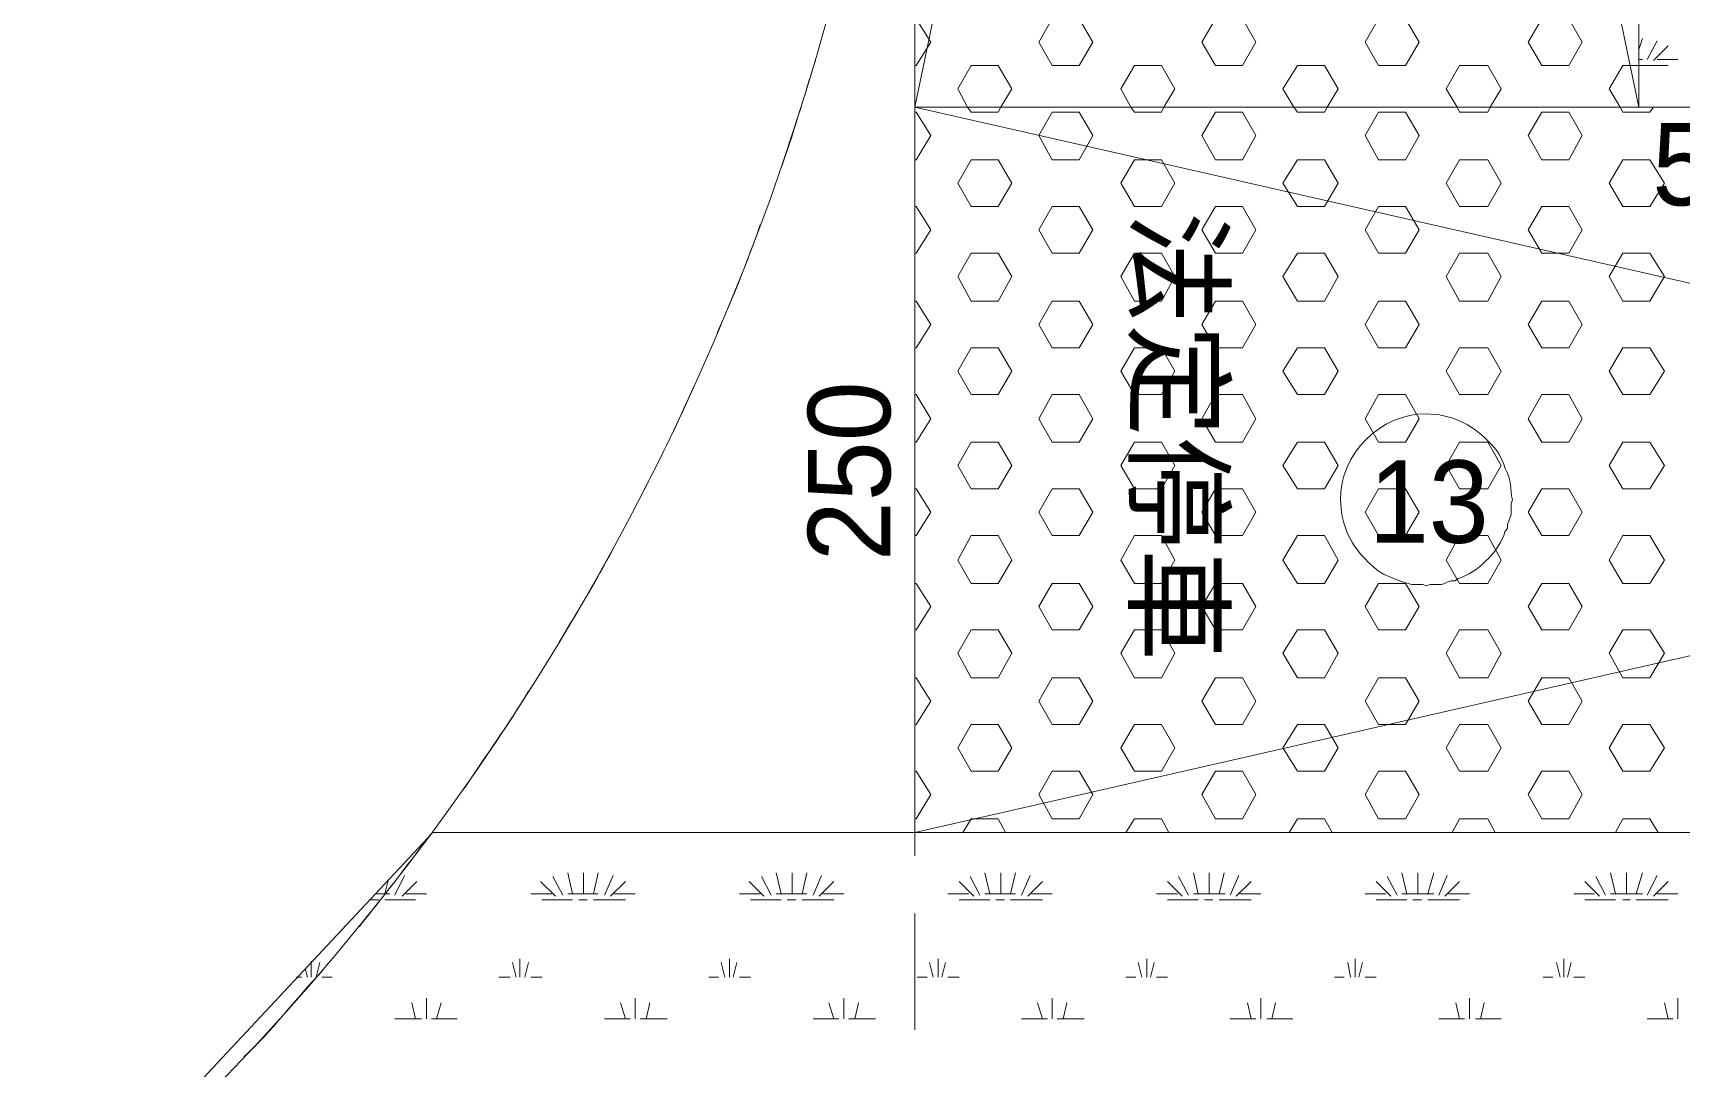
# Model space of a CAD drawing. Header units: millimetres. Extents: x -15161 to 10473752, y -72817 to 33960.
# Drawn here: x 76110 to 76678, y -42853 to -42496 of the extents above; entities that cross this region are included whole.
import ezdxf
from ezdxf import colors
from ezdxf.entities.mleader import LeaderData, LeaderLine
from ezdxf.enums import TextEntityAlignment as Align
from ezdxf.math import Vec2, Vec3

# ---------------------------------------------------------------- set-up
doc = ezdxf.new("R2010")
doc.units = ezdxf.units.MM
doc.layers.add('PDF_幾何圖形', color=7, linetype='Continuous')
doc.layers.add('PDF_文字', color=7, linetype='Continuous')
doc.styles.add('PDF PMingLiU', font='PMingLiU.ttf')
doc.styles.get("Standard").update_dxf_attribs({"font": 'arial.ttf'})

# ---------------------------------------------------------------- blocks, each defined once
blk = doc.blocks.new('建築底圖1140116')
at = {"layer": 'PDF_幾何圖形', "lineweight": 0}
for points in [[(2126.08, -23358.36), (2088.82, -23358.36), (2088.82, -25158.67), (2389.01, -25158.67)], [(1839.01, -25158.67), (1839.01, -24558.7), (2088.82, -24558.7), (2088.82, -25158.67)], [(1839.01, -25408.9), (2389.01, -25283.57), (1839.01, -25158.67), (1963.91, -24558.7), (2088.82, -25158.67), (1963.91, -24558.7), (1839.01, -25158.67), (2389.01, -25283.57)], [(1839.01, -25158.67), (1839.01, -24558.7), (2088.82, -24558.7), (2088.82, -25158.67)], [(1895.75, -25128.18), (1886.43, -25128.18), (1881.77, -25136.22), (1886.43, -25144.27), (1895.75, -25144.27), (1900.4, -25136.22)], [(1952.06, -25128.18), (1942.74, -25128.18), (1938.09, -25136.22), (1942.74, -25144.27), (1952.06, -25144.27), (1956.72, -25136.22)], [(2008.37, -25128.18), (1999.06, -25128.18), (1994.4, -25136.22), (1999.06, -25144.27), (2008.37, -25144.27), (2013.03, -25136.22)], [(2064.68, -25128.18), (2055.37, -25128.18), (2050.71, -25136.22), (2055.37, -25144.27), (2064.68, -25144.27), (2069.34, -25136.22)], [(1839.01, -25136.65), (1839.01, -25176.87)], [(1867.8, -25144.27), (1858.49, -25144.27), (1853.83, -25152.31), (1857.22, -25158.67), (1858.49, -25160.36), (1867.8, -25160.36), (1868.65, -25158.67), (1872.46, -25152.31)], [(1924.11, -25144.27), (1914.8, -25144.27), (1910.14, -25152.31), (1913.53, -25158.67), (1914.8, -25160.36), (1924.11, -25160.36), (1924.96, -25158.67), (1928.77, -25152.31)], [(1980.43, -25144.27), (1971.11, -25144.27), (1966.03, -25152.31), (1969.84, -25158.67), (1971.11, -25160.36), (1980.43, -25160.36), (1981.27, -25158.67), (1985.08, -25152.31)], [(2036.74, -25144.27), (2027, -25144.27), (2022.34, -25152.31), (2026.16, -25158.67), (2027, -25160.36), (2036.74, -25160.36), (2037.59, -25158.67), (2041.4, -25152.31)], [(2389.01, -25158.67), (2389.01, -25408.9), (1839.01, -25408.9), (1839.01, -25158.67)], [(1839.01, -25158.67), (1839.01, -25408.9), (2389.01, -25408.9), (2389.01, -25158.67)], [(1895.75, -25160.36), (1886.43, -25160.36), (1881.77, -25168.4), (1886.43, -25176.87), (1895.75, -25176.87), (1900.4, -25168.4)], [(1952.06, -25160.36), (1942.74, -25160.36), (1938.09, -25168.4), (1942.74, -25176.87), (1952.06, -25176.87), (1956.72, -25168.4)], [(2008.37, -25160.36), (1999.06, -25160.36), (1994.4, -25168.4), (1999.06, -25176.87), (2008.37, -25176.87), (2013.03, -25168.4)], [(2064.68, -25160.36), (2055.37, -25160.36), (2050.71, -25168.4), (2055.37, -25176.87), (2064.68, -25176.87), (2069.34, -25168.4)], [(1867.8, -25176.87), (1858.49, -25176.87), (1853.83, -25184.92), (1858.49, -25192.96), (1867.8, -25192.96), (1872.46, -25184.92)], [(1924.11, -25176.87), (1914.8, -25176.87), (1910.14, -25184.92), (1914.8, -25192.96), (1924.11, -25192.96), (1928.77, -25184.92)], [(1980.43, -25176.87), (1971.11, -25176.87), (1966.03, -25184.92), (1971.11, -25192.96), (1980.43, -25192.96), (1985.08, -25184.92)], [(2036.74, -25176.87), (2027, -25176.87), (2022.34, -25184.92), (2027, -25192.96), (2036.74, -25192.96), (2041.4, -25184.92)], [(2092.63, -25176.87), (2083.31, -25176.87), (2078.66, -25184.92), (2083.31, -25192.96), (2092.63, -25192.96), (2097.71, -25184.92)], [(1895.75, -25192.96), (1886.43, -25192.96), (1881.77, -25201.01), (1886.43, -25209.05), (1895.75, -25209.05), (1900.4, -25201.01)], [(1952.06, -25192.96), (1942.74, -25192.96), (1938.09, -25201.01), (1942.74, -25209.05), (1952.06, -25209.05), (1956.72, -25201.01)], [(2008.37, -25192.96), (1999.06, -25192.96), (1994.4, -25201.01), (1999.06, -25209.05), (2008.37, -25209.05), (2013.03, -25201.01)], [(2064.68, -25192.96), (2055.37, -25192.96), (2050.71, -25201.01), (2055.37, -25209.05), (2064.68, -25209.05), (2069.34, -25201.01)], [(1839.01, -25196.77), (1839.01, -25236.99)], [(1867.8, -25209.05), (1858.49, -25209.05), (1853.83, -25217.09), (1858.49, -25225.56), (1867.8, -25225.56), (1872.46, -25217.09)], [(1924.11, -25209.05), (1914.8, -25209.05), (1910.14, -25217.09), (1914.8, -25225.56), (1924.11, -25225.56), (1928.77, -25217.09)], [(1980.43, -25209.05), (1971.11, -25209.05), (1966.03, -25217.09), (1971.11, -25225.56), (1980.43, -25225.56), (1985.08, -25217.09)], [(2036.74, -25209.05), (2027, -25209.05), (2022.34, -25217.09), (2027, -25225.56), (2036.74, -25225.56), (2041.4, -25217.09)], [(2092.63, -25209.05), (2083.31, -25209.05), (2078.66, -25217.09), (2083.31, -25225.56), (2092.63, -25225.56), (2097.71, -25217.09)], [(1895.75, -25225.56), (1886.43, -25225.56), (1881.77, -25233.61), (1886.43, -25241.65), (1895.75, -25241.65), (1900.4, -25233.61)], [(1952.06, -25225.56), (1942.74, -25225.56), (1938.09, -25233.61), (1942.74, -25241.65), (1952.06, -25241.65), (1956.72, -25233.61)], [(2008.37, -25225.56), (1999.06, -25225.56), (1994.4, -25233.61), (1999.06, -25241.65), (2008.37, -25241.65), (2013.03, -25233.61)], [(2064.68, -25225.56), (2055.37, -25225.56), (2050.71, -25233.61), (2055.37, -25241.65), (2064.68, -25241.65), (2069.34, -25233.61)], [(1867.8, -25241.65), (1858.49, -25241.65), (1853.83, -25249.7), (1858.49, -25257.74), (1867.8, -25257.74), (1872.46, -25249.7)], [(1924.11, -25241.65), (1914.8, -25241.65), (1910.14, -25249.7), (1914.8, -25257.74), (1924.11, -25257.74), (1928.77, -25249.7)], [(1980.43, -25241.65), (1971.11, -25241.65), (1966.03, -25249.7), (1971.11, -25257.74), (1980.43, -25257.74), (1985.08, -25249.7)], [(2036.74, -25241.65), (2027, -25241.65), (2022.34, -25249.7), (2027, -25257.74), (2036.74, -25257.74), (2041.4, -25249.7)], [(2092.63, -25241.65), (2083.31, -25241.65), (2078.66, -25249.7), (2083.31, -25257.74), (2092.63, -25257.74), (2097.71, -25249.7)], [(1839.01, -25256.89), (1839.01, -25296.69)], [(1895.75, -25257.74), (1886.43, -25257.74), (1881.77, -25266.21), (1886.43, -25274.25), (1895.75, -25274.25), (1900.4, -25266.21)], [(1952.06, -25257.74), (1942.74, -25257.74), (1938.09, -25266.21), (1942.74, -25274.25), (1952.06, -25274.25), (1956.72, -25266.21)], [(2008.37, -25257.74), (1999.06, -25257.74), (1994.4, -25266.21), (1999.06, -25274.25), (2008.37, -25274.25), (2013.03, -25266.21)], [(2064.68, -25257.74), (2055.37, -25257.74), (2050.71, -25266.21), (2055.37, -25274.25), (2064.68, -25274.25), (2069.34, -25266.21)], [(1867.8, -25274.25), (1858.49, -25274.25), (1853.83, -25282.3), (1858.49, -25290.34), (1867.8, -25290.34), (1872.46, -25282.3)], [(1924.11, -25274.25), (1914.8, -25274.25), (1910.14, -25282.3), (1914.8, -25290.34), (1924.11, -25290.34), (1928.77, -25282.3)], [(1980.43, -25274.25), (1971.11, -25274.25), (1966.03, -25282.3), (1971.11, -25290.34), (1980.43, -25290.34), (1985.08, -25282.3)], [(2036.74, -25274.25), (2027, -25274.25), (2022.34, -25282.3), (2027, -25290.34), (2036.74, -25290.34), (2041.4, -25282.3)], [(2092.63, -25274.25), (2083.31, -25274.25), (2078.66, -25282.3), (2083.31, -25290.34), (2092.63, -25290.34), (2097.71, -25282.3)], [(1895.75, -25290.34), (1886.43, -25290.34), (1881.77, -25298.39), (1886.43, -25306.43), (1895.75, -25306.43), (1900.4, -25298.39)], [(1952.06, -25290.34), (1942.74, -25290.34), (1938.09, -25298.39), (1942.74, -25306.43), (1952.06, -25306.43), (1956.72, -25298.39)], [(2008.37, -25290.34), (1999.06, -25290.34), (1994.4, -25298.39), (1999.06, -25306.43), (2008.37, -25306.43), (2013.03, -25298.39)], [(2064.68, -25290.34), (2055.37, -25290.34), (2050.71, -25298.39), (2055.37, -25306.43), (2064.68, -25306.43), (2069.34, -25298.39)], [(1867.8, -25306.43), (1858.49, -25306.43), (1853.83, -25314.9), (1858.49, -25322.95), (1867.8, -25322.95), (1872.46, -25314.9)], [(1924.11, -25306.43), (1914.8, -25306.43), (1910.14, -25314.9), (1914.8, -25322.95), (1924.11, -25322.95), (1928.77, -25314.9)], [(1980.43, -25306.43), (1971.11, -25306.43), (1966.03, -25314.9), (1971.11, -25322.95), (1980.43, -25322.95), (1985.08, -25314.9)], [(2036.74, -25306.43), (2027, -25306.43), (2022.34, -25314.9), (2027, -25322.95), (2036.74, -25322.95), (2041.4, -25314.9)], [(2092.63, -25306.43), (2083.31, -25306.43), (2078.66, -25314.9), (2083.31, -25322.95), (2092.63, -25322.95), (2097.71, -25314.9)], [(1839.01, -25317.02), (1839.01, -25356.82)], [(1895.75, -25322.95), (1886.43, -25322.95), (1881.77, -25330.99), (1886.43, -25339.03), (1895.75, -25339.03), (1900.4, -25330.99)], [(1952.06, -25322.95), (1942.74, -25322.95), (1938.09, -25330.99), (1942.74, -25339.03), (1952.06, -25339.03), (1956.72, -25330.99)], [(2008.37, -25322.95), (1999.06, -25322.95), (1994.4, -25330.99), (1999.06, -25339.03), (2008.37, -25339.03), (2013.03, -25330.99)], [(2064.68, -25322.95), (2055.37, -25322.95), (2050.71, -25330.99), (2055.37, -25339.03), (2064.68, -25339.03), (2069.34, -25330.99)], [(1867.8, -25339.03), (1858.49, -25339.03), (1853.83, -25347.08), (1858.49, -25355.55), (1867.8, -25355.55), (1872.46, -25347.08)], [(1924.11, -25339.03), (1914.8, -25339.03), (1910.14, -25347.08), (1914.8, -25355.55), (1924.11, -25355.55), (1928.77, -25347.08)], [(1980.43, -25339.03), (1971.11, -25339.03), (1966.03, -25347.08), (1971.11, -25355.55), (1980.43, -25355.55), (1985.08, -25347.08)], [(2036.74, -25339.03), (2027, -25339.03), (2022.34, -25347.08), (2027, -25355.55), (2036.74, -25355.55), (2041.4, -25347.08)], [(2092.63, -25339.03), (2083.31, -25339.03), (2078.66, -25347.08), (2083.31, -25355.55), (2092.63, -25355.55), (2097.71, -25347.08)], [(1895.75, -25355.55), (1886.43, -25355.55), (1881.77, -25363.59), (1886.43, -25371.64), (1895.75, -25371.64), (1900.4, -25363.59)], [(1952.06, -25355.55), (1942.74, -25355.55), (1938.09, -25363.59), (1942.74, -25371.64), (1952.06, -25371.64), (1956.72, -25363.59)], [(2008.37, -25355.55), (1999.06, -25355.55), (1994.4, -25363.59), (1999.06, -25371.64), (2008.37, -25371.64), (2013.03, -25363.59)], [(2064.68, -25355.55), (2055.37, -25355.55), (2050.71, -25363.59), (2055.37, -25371.64), (2064.68, -25371.64), (2069.34, -25363.59)], [(1867.8, -25371.64), (1858.49, -25371.64), (1853.83, -25379.68), (1858.49, -25387.73), (1867.8, -25387.73), (1872.46, -25379.68)], [(1924.11, -25371.64), (1914.8, -25371.64), (1910.14, -25379.68), (1914.8, -25387.73), (1924.11, -25387.73), (1928.77, -25379.68)], [(1980.43, -25371.64), (1971.11, -25371.64), (1966.03, -25379.68), (1971.11, -25387.73), (1980.43, -25387.73), (1985.08, -25379.68)], [(2036.74, -25371.64), (2027, -25371.64), (2022.34, -25379.68), (2027, -25387.73), (2036.74, -25387.73), (2041.4, -25379.68)], [(2092.63, -25371.64), (2083.31, -25371.64), (2078.66, -25379.68), (2083.31, -25387.73), (2092.63, -25387.73), (2097.71, -25379.68)], [(1839.01, -25376.72), (1839.01, -25416.94)], [(1895.75, -25387.73), (1886.43, -25387.73), (1881.77, -25395.77), (1886.43, -25404.24), (1895.75, -25404.24), (1900.4, -25395.77)], [(1952.06, -25387.73), (1942.74, -25387.73), (1938.09, -25395.77), (1942.74, -25404.24), (1952.06, -25404.24), (1956.72, -25395.77)], [(2008.37, -25387.73), (1999.06, -25387.73), (1994.4, -25395.77), (1999.06, -25404.24), (2008.37, -25404.24), (2013.03, -25395.77)], [(2064.68, -25387.73), (2055.37, -25387.73), (2050.71, -25395.77), (2055.37, -25404.24), (2064.68, -25404.24), (2069.34, -25395.77)], [(1672.61, -25408.9), (1538.82, -25552.01), (2088.82, -25552.01), (2088.82, -25801.81), (2387.32, -25408.9)], [(1839.01, -25436.84), (1839.01, -25477.06)]]:
    blk.add_lwpolyline(points, close=True, dxfattribs=at)
at = {"layer": 'PDF_幾何圖形', "lineweight": 5}
for points in [[(1839.01, -25158.67), (1839.01, -24558.7), (2088.82, -24558.7), (2088.82, -25158.67)], [(2389.01, -25158.67), (2389.01, -25408.9), (1839.01, -25408.9), (1839.01, -25158.67)]]:
    blk.add_lwpolyline(points, close=True, dxfattribs=at)
at = {"layer": 'PDF_幾何圖形', "lineweight": 0}
blk.add_lwpolyline([(1837.74, -24945.69, 0.011407), (1839.01, -24903.78, -0.254152), (1450.33, -25617.63)], format="xyb", dxfattribs=at)
for points in [[(1839.01, -25144.27), (1839.43, -25144.27), (1844.52, -25136.22), (1839.43, -25128.18), (1839.01, -25128.18)], [(2088.82, -25138.77), (2090.09, -25134.95)], [(2091.78, -25142.15), (2095.17, -25135.8)], [(2093.9, -25142.58), (2098.98, -25137.49)], [(2093.9, -25158.67), (2092.63, -25160.36), (2083.31, -25160.36), (2082.47, -25158.67), (2078.66, -25152.31), (2083.31, -25144.27), (2088.82, -25144.27), (2098.98, -25144.27)], [(2088.82, -25142.15), (2090.09, -25142.15)], [(2095.17, -25142.15), (2102.37, -25142.15)], [(1839.01, -25176.87), (1839.43, -25176.87), (1844.52, -25168.4), (1839.43, -25160.36), (1839.01, -25160.36)], [(1839.01, -25209.05), (1839.43, -25209.05), (1844.52, -25201.01), (1839.43, -25192.96), (1839.01, -25192.96)], [(1839.01, -25241.65), (1839.43, -25241.65), (1844.52, -25233.61), (1839.43, -25225.56), (1839.01, -25225.56)], [(1839.01, -25274.25), (1839.43, -25274.25), (1844.52, -25266.21), (1839.43, -25257.74), (1839.01, -25257.74)], [(1839.01, -25306.43), (1839.43, -25306.43), (1844.52, -25298.39), (1839.43, -25290.34), (1839.01, -25290.34)], [(1839.01, -25339.03), (1839.43, -25339.03), (1844.52, -25330.99), (1839.43, -25322.95), (1839.01, -25322.95)], [(1839.01, -25371.64), (1839.43, -25371.64), (1844.52, -25363.59), (1839.43, -25355.55), (1839.01, -25355.55)], [(1839.01, -25404.24), (1839.43, -25404.24), (1844.52, -25395.77), (1839.43, -25387.73), (1839.01, -25387.73)], [(1855.52, -25408.9), (1858.49, -25404.24), (1867.8, -25404.24), (1870.34, -25408.9)], [(1911.84, -25408.9), (1914.8, -25404.24), (1924.11, -25404.24), (1926.66, -25408.9)], [(1968.15, -25408.9), (1971.11, -25404.24), (1980.43, -25404.24), (1982.97, -25408.9)], [(2024.46, -25408.9), (2027, -25404.24), (2036.74, -25404.24), (2039.28, -25408.9)], [(2080.77, -25408.9), (2083.31, -25404.24), (2092.63, -25404.24), (2095.59, -25408.9)], [(1659.49, -25430.49), (1662.88, -25423.72)], [(1720.88, -25430.07), (1719.19, -25422.87)], [(1724.69, -25430.07), (1724.69, -25422.87)], [(1728.08, -25430.07), (1729.77, -25422.87)], [(1731.89, -25430.49), (1734.85, -25423.72)], [(1792.86, -25430.07), (1791.17, -25422.87)], [(1796.67, -25430.07), (1796.67, -25422.87)], [(1800.06, -25430.07), (1801.75, -25422.87)], [(1803.87, -25430.49), (1806.83, -25423.72)], [(1864.84, -25430.07), (1863.15, -25422.87)], [(1868.65, -25430.07), (1868.65, -25422.87)], [(1872.04, -25430.07), (1873.73, -25422.87)], [(1875.85, -25430.49), (1878.81, -25423.72)], [(1936.82, -25430.07), (1935.12, -25422.87)], [(1940.63, -25430.07), (1940.63, -25422.87)], [(1944.01, -25430.07), (1945.71, -25422.87)], [(1947.83, -25430.49), (1950.79, -25423.72)], [(2008.8, -25430.07), (2007.1, -25422.87)], [(2012.61, -25430.07), (2012.61, -25422.87)], [(2015.99, -25430.07), (2018.11, -25422.87)], [(2019.8, -25430.49), (2022.77, -25423.72)], [(2080.77, -25430.07), (2079.08, -25422.87)], [(2084.58, -25430.07), (2084.58, -25422.87)], [(2087.97, -25430.07), (2090.09, -25422.87)], [(2091.78, -25430.49), (2095.17, -25423.72)], [(1656.1, -25430.07), (1657.37, -25424.99)], [(1662.03, -25430.91), (1667.11, -25425.83)], [(1714.95, -25430.91), (1709.87, -25425.83)], [(1717.49, -25430.49), (1714.11, -25424.14)], [(1734.01, -25430.91), (1739.09, -25425.83)], [(1786.93, -25430.91), (1781.85, -25425.83)], [(1789.47, -25430.49), (1786.09, -25424.14)], [(1805.99, -25430.91), (1811.07, -25425.83)], [(1859.33, -25430.91), (1854.25, -25425.83)], [(1861.45, -25430.49), (1858.06, -25424.14)], [(1877.96, -25430.91), (1883.04, -25425.83)], [(1931.31, -25430.91), (1926.23, -25425.83)], [(1933.43, -25430.49), (1930.04, -25424.14)], [(1949.94, -25430.91), (1955.02, -25425.83)], [(2003.29, -25430.91), (1998.21, -25425.83)], [(2005.41, -25430.49), (2002.02, -25424.14)], [(2021.92, -25430.91), (2027, -25425.83)], [(2075.27, -25430.91), (2070.19, -25425.83)], [(2077.39, -25430.49), (2074, -25424.14)], [(2093.9, -25430.91), (2098.98, -25425.83)], [(1651.02, -25432.18), (1653.98, -25432.18)], [(1652.71, -25430.07), (1657.79, -25430.07)], [(1656.1, -25432.18), (1666.69, -25432.18)], [(1663.3, -25430.07), (1670.5, -25430.07)], [(1706.49, -25430.07), (1713.68, -25430.07)], [(1710.3, -25432.18), (1720.88, -25432.18)], [(1719.19, -25430.07), (1729.77, -25430.07)], [(1723, -25432.18), (1725.96, -25432.18)], [(1728.08, -25432.18), (1739.09, -25432.18)], [(1735.28, -25430.07), (1742.48, -25430.07)], [(1778.46, -25430.07), (1785.66, -25430.07)], [(1782.28, -25432.18), (1792.86, -25432.18)], [(1791.17, -25430.07), (1801.75, -25430.07)], [(1794.98, -25432.18), (1797.94, -25432.18)], [(1800.06, -25432.18), (1811.07, -25432.18)], [(1807.26, -25430.07), (1814.45, -25430.07)], [(1850.44, -25430.07), (1857.64, -25430.07)], [(1854.25, -25432.18), (1864.84, -25432.18)], [(1863.15, -25430.07), (1873.73, -25430.07)], [(1866.96, -25432.18), (1869.92, -25432.18)], [(1872.04, -25432.18), (1883.04, -25432.18)], [(1879.23, -25430.07), (1886.43, -25430.07)], [(1922.42, -25430.07), (1929.62, -25430.07)], [(1926.23, -25432.18), (1936.82, -25432.18)], [(1935.12, -25430.07), (1946.13, -25430.07)], [(1938.93, -25432.18), (1941.9, -25432.18)], [(1944.01, -25432.18), (1955.02, -25432.18)], [(1951.21, -25430.07), (1958.41, -25430.07)], [(1994.4, -25430.07), (2001.6, -25430.07)], [(1998.21, -25432.18), (2008.8, -25432.18)], [(2007.1, -25430.07), (2018.11, -25430.07)], [(2010.91, -25432.18), (2013.88, -25432.18)], [(2015.99, -25432.18), (2027, -25432.18)], [(2023.19, -25430.07), (2030.39, -25430.07)], [(2066.38, -25430.07), (2073.58, -25430.07)], [(2070.19, -25432.18), (2080.77, -25432.18)], [(2079.08, -25430.07), (2090.09, -25430.07)], [(2083.31, -25432.18), (2085.86, -25432.18)], [(2087.97, -25432.18), (2098.98, -25432.18)], [(2095.17, -25430.07), (2102.37, -25430.07)], [(1629.43, -25458.86), (1628.58, -25455.89)], [(1630.7, -25458.86), (1630.7, -25453.35)], [(1632.39, -25458.86), (1633.66, -25453.78)], [(1701.41, -25458.86), (1700.14, -25453.78)], [(1702.68, -25458.86), (1702.68, -25452.51)], [(1704.37, -25458.86), (1705.64, -25453.78)], [(1773.38, -25458.86), (1772.11, -25453.78)], [(1775.08, -25458.86), (1775.08, -25452.51)], [(1776.35, -25458.86), (1777.62, -25453.78)], [(1845.36, -25458.86), (1844.09, -25453.78)], [(1847.06, -25458.86), (1847.06, -25452.51)], [(1848.33, -25458.86), (1849.6, -25453.78)], [(1917.34, -25458.86), (1916.07, -25453.78)], [(1919.03, -25458.86), (1919.03, -25452.51)], [(1920.3, -25458.86), (1921.57, -25453.78)], [(1989.32, -25458.86), (1988.47, -25453.78)], [(1991.01, -25458.86), (1991.01, -25452.51)], [(1992.28, -25458.86), (1993.55, -25453.78)], [(2061.72, -25458.86), (2060.45, -25453.78)], [(2062.99, -25458.86), (2062.99, -25452.51)], [(2064.26, -25458.86), (2065.53, -25453.78)], [(1625.62, -25458.86), (1627.31, -25458.86)], [(1634.51, -25458.86), (1637.89, -25458.86)], [(1695.48, -25458.86), (1699.29, -25458.86)], [(1706.49, -25458.86), (1710.3, -25458.86)], [(1767.88, -25458.86), (1771.27, -25458.86)], [(1778.46, -25458.86), (1782.28, -25458.86)], [(1839.86, -25458.86), (1843.25, -25458.86)], [(1850.44, -25458.86), (1854.25, -25458.86)], [(1911.84, -25458.86), (1915.22, -25458.86)], [(1922.42, -25458.86), (1926.23, -25458.86)], [(1983.81, -25458.86), (1987.2, -25458.86)], [(1994.4, -25458.86), (1998.21, -25458.86)], [(2055.79, -25458.86), (2059.18, -25458.86)], [(2066.38, -25458.86), (2070.19, -25458.86)], [(1666.69, -25473.25), (1665.42, -25467.75)], [(1670.5, -25473.25), (1670.5, -25466.06)], [(1673.88, -25473.25), (1675.58, -25467.75)], [(1739.09, -25473.25), (1737.39, -25467.75)], [(1742.48, -25473.25), (1742.48, -25466.06)], [(1746.29, -25473.25), (1747.56, -25467.75)], [(1811.07, -25473.25), (1809.37, -25467.75)], [(1814.45, -25473.25), (1814.45, -25466.06)], [(1818.26, -25473.25), (1819.53, -25467.75)], [(1883.04, -25473.25), (1881.35, -25467.75)], [(1886.43, -25473.25), (1886.43, -25466.06)], [(1890.24, -25473.25), (1891.51, -25467.75)], [(1955.02, -25473.25), (1953.75, -25467.75)], [(1958.41, -25473.25), (1958.41, -25466.06)], [(1962.22, -25473.25), (1963.49, -25467.75)], [(2027, -25473.25), (2025.73, -25467.75)], [(2030.39, -25473.25), (2030.39, -25466.06)], [(2034.2, -25473.25), (2035.47, -25467.75)], [(2098.98, -25473.25), (2097.71, -25467.75)], [(2102.37, -25473.25), (2102.37, -25466.06)], [(1659.49, -25473.25), (1668.8, -25473.25)], [(1672.19, -25473.25), (1681.08, -25473.25)], [(1731.89, -25473.25), (1740.78, -25473.25)], [(1744.17, -25473.25), (1753.48, -25473.25)], [(1803.87, -25473.25), (1812.76, -25473.25)], [(1816.15, -25473.25), (1825.46, -25473.25)], [(1875.85, -25473.25), (1884.74, -25473.25)], [(1888.13, -25473.25), (1897.44, -25473.25)], [(1947.83, -25473.25), (1956.72, -25473.25)], [(1960.53, -25473.25), (1969.42, -25473.25)], [(2019.8, -25473.25), (2028.7, -25473.25)], [(2032.51, -25473.25), (2041.4, -25473.25)], [(2091.78, -25473.25), (2100.67, -25473.25)]]:
    blk.add_lwpolyline(points, dxfattribs=at)
at = {"layer": 'PDF_幾何圖形', "lineweight": 5}
for points in [[(2042.24, -25306.43), (2042.67, -25305.16), (2043.51, -25303.89), (2043.51, -25302.62), (2043.94, -25301.35), (2044.36, -25300.5), (2044.78, -25299.23), (2044.78, -25295.42), (2045.21, -25294.15)], [(2009.22, -25322.95), (2010.49, -25323.37), (2014.3, -25323.37), (2015.57, -25323.79), (2016.84, -25323.37), (2020.65, -25323.37), (2021.92, -25322.95), (2022.77, -25322.52), (2024.04, -25322.1), (2025.31, -25322.1), (2026.58, -25321.25)]]:
    blk.add_lwpolyline(points, dxfattribs=at)
at = {"layer": 'PDF_幾何圖形', "lineweight": 0}
for centre, radius, start, end in [((1280.32, -25019.9), 536.24, 336.1686, 340.454), ((1295.41, -25051.51), 509.68, 332.0027, 336.4957), ((651.45, -24646.08), 1274.45, 321.38178, 323.18657)]:
    blk.add_arc(centre, radius, start, end, dxfattribs=at)
at = {"layer": 'PDF_幾何圖形', "lineweight": 5}
for centre, radius, start, end in [((1280.32, -25019.9), 536.24, 336.1686, 340.454), ((1295.41, -25051.51), 509.68, 332.0027, 336.4957), ((2015.55, -25293.27), 28.76, 42.5404, 89.9623), ((2014.39, -25294.22), 28.45, 179.8587, 225.3813), ((651.45, -24646.08), 1274.45, 321.38178, 323.18657)]:
    blk.add_arc(centre, radius, start, end, dxfattribs=at)
at = {"layer": 'PDF_幾何圖形', "lineweight": 0}
for points in [[(1792.44, -25180.68), (1797.07, -25168.11), (1800.61, -25155.27), (1804.72, -25142.58)], [(1716.22, -25343.27), (1723.1, -25331.82), (1730.05, -25320.4), (1736.12, -25308.55)], [(1683.62, -25393.65), (1690.8, -25382.51), (1698.83, -25371.73), (1705.64, -25360.2)], [(1607.41, -25486.38), (1616.82, -25477.95), (1625.43, -25466.03), (1634.51, -25456.74)]]:
    blk.add_open_spline(points, degree=3, dxfattribs=at)
at = {"layer": 'PDF_幾何圖形', "lineweight": 5}
for points in [[(1792.44, -25180.68), (1797.07, -25168.11), (1800.61, -25155.27), (1804.72, -25142.58)], [(2015.57, -25264.52), (1999.74, -25264.25), (1985.66, -25278.33), (1985.93, -25294.15)], [(2042.67, -25283.15), (2041.69, -25279.52), (2039.54, -25276.3), (2036.74, -25273.83)], [(2045.21, -25294.15), (2044.4, -25290.34), (2045.11, -25287.53), (2042.67, -25283.15)], [(1716.22, -25343.27), (1723.1, -25331.82), (1730.05, -25320.4), (1736.12, -25308.55)], [(2035.89, -25315.32), (2038.79, -25312.67), (2040.75, -25309.97), (2042.24, -25306.43)], [(1994.4, -25314.48), (1996.88, -25317.19), (1999.72, -25319.71), (2003.29, -25320.83)], [(2026.58, -25321.25), (2029.78, -25320.31), (2033.65, -25317.82), (2035.89, -25315.32)], [(2003.29, -25320.83), (2005.27, -25321.78), (2007.08, -25322.34), (2009.22, -25322.95)], [(1683.62, -25393.65), (1690.8, -25382.51), (1698.83, -25371.73), (1705.64, -25360.2)], [(1607.41, -25486.38), (1616.82, -25477.95), (1625.43, -25466.03), (1634.51, -25456.74)]]:
    blk.add_open_spline(points, degree=3, dxfattribs=at)
at = {"layer": 'PDF_文字', "char_height": 28.447, "attachment_point": 4, "style": 'PDF PMingLiU'}
for s, insert in [('550', (2093.48, -25178.5)), ('13', (1995.67, -25294.94))]:
    blk.add_mtext(s, dxfattribs=dict(at, insert=insert))
for s, insert, rotation in [('法定停車', (1928.41, -25194.65), 270), ('250', (1816.51, -25315.32), 90)]:
    blk.add_mtext(s, dxfattribs=dict(at, insert=insert, rotation=rotation))
blk = doc.blocks.new('_DetailCallout')
at = {"color": 0, "linetype": 'ByBlock', "lineweight": -2, "transparency": 16777216}
blk.add_line((8, 0), (-8, 0), dxfattribs=at)
blk.add_circle((0, 0), 8, dxfattribs=at)
at = {"color": 0, "transparency": 16777216}
for tag, p in [('視圖號碼', (0, 1)), ('圖紙號碼', (0, -6))]:
    blk.add_attdef(tag, text='', height=3, dxfattribs=at).set_placement(p, align=Align.CENTER)

msp = doc.modelspace()

# ---------------------------------------------------------------- block references
at = {"color": 2}
msp.add_blockref('建築底圖1140116', (74574.9411, -17363.1172), dxfattribs=at)

# ---------------------------------------------------------------- leaders
at = {"color": 30}
ml = msp.add_multileader_block('Standard', dxfattribs=at)
ml.set_content('_DetailCallout', color=30, scale=15)
ml.set_attribute('視圖號碼', '急速庫', width=0)
ml.set_attribute('圖紙號碼', 'B', width=0)
ml.set_leader_properties()
ml.build(insert=Vec2(0, 0))
ml.multileader.update_dxf_attribs({"leader_type": 0})
ctx = ml.context
ctx.base_point, ctx.plane_origin = Vec3(93372.1061, -47545.9996), Vec3(93492.1061, -47545.9996)
notes = []
notes.append((ctx, [(0, (0, 0, 0), (0, 0), (1, 0), 1, [])]))
ctx.block.insert = Vec3(93492.1061, -47545.9996)
ml = msp.add_multileader_block('Standard', dxfattribs=at)
ml.set_content('_DetailCallout', color=30, scale=15)
ml.set_attribute('視圖號碼', '急速庫', width=0)
ml.set_attribute('圖紙號碼', 'A-2', width=0)
ml.set_leader_properties()
ml.build(insert=Vec2(0, 0))
ml.multileader.update_dxf_attribs({"leader_type": 0})
ctx = ml.context
ctx.base_point, ctx.plane_origin = Vec3(93704.3054, -47545.9996), Vec3(93824.3054, -47545.9996)
notes.append((ctx, [(0, (0, 0, 0), (0, 0), (1, 0), 1, [])]))
ctx.block.insert = Vec3(93824.3054, -47545.9996)
ml = msp.add_multileader_block('Standard', dxfattribs=at)
ml.set_content('_DetailCallout', color=30, scale=15)
ml.set_attribute('視圖號碼', '急速庫', width=0)
ml.set_attribute('圖紙號碼', 'A-1', width=0)
ml.set_leader_properties()
ml.build(insert=Vec2(0, 0))
ml.multileader.update_dxf_attribs({"leader_type": 0})
ctx = ml.context
ctx.base_point, ctx.plane_origin = Vec3(94041.3644, -47545.9996), Vec3(94161.3644, -47545.9996)
notes.append((ctx, [(0, (0, 0, 0), (0, 0), (1, 0), 1, [])]))
ctx.block.insert = Vec3(94161.3644, -47545.9996)
ml = msp.add_multileader_block('Standard', dxfattribs=at)
ml.set_content('_DetailCallout', color=30, scale=15)
ml.set_attribute('視圖號碼', '半成品', width=0)
ml.set_attribute('圖紙號碼', 'B', width=0)
ml.set_leader_properties()
ml.build(insert=Vec2(0, 0))
ml.multileader.update_dxf_attribs({"leader_type": 0})
ctx = ml.context
ctx.base_point, ctx.plane_origin = Vec3(93372.1061, -48769.6603), Vec3(93492.1061, -48769.6603)
notes.append((ctx, [(0, (0, 0, 0), (0, 0), (1, 0), 1, [])]))
ctx.block.insert = Vec3(93492.1061, -48769.6603)
ml = msp.add_multileader_block('Standard', dxfattribs=at)
ml.set_content('_DetailCallout', color=30, scale=15)
ml.set_attribute('視圖號碼', '半成品', width=0)
ml.set_attribute('圖紙號碼', 'A-2', width=0)
ml.set_leader_properties()
ml.build(insert=Vec2(0, 0))
ml.multileader.update_dxf_attribs({"leader_type": 0})
ctx = ml.context
ctx.base_point, ctx.plane_origin = Vec3(93704.3054, -48769.6603), Vec3(93824.3054, -48769.6603)
notes.append((ctx, [(0, (0, 0, 0), (0, 0), (1, 0), 1, [])]))
ctx.block.insert = Vec3(93824.3054, -48769.6603)
ml = msp.add_multileader_block('Standard', dxfattribs=at)
ml.set_content('_DetailCallout', color=30, scale=15)
ml.set_attribute('視圖號碼', '半成品', width=0)
ml.set_attribute('圖紙號碼', 'A-1', width=0)
ml.set_leader_properties()
ml.build(insert=Vec2(0, 0))
ml.multileader.update_dxf_attribs({"leader_type": 0})
ctx = ml.context
ctx.base_point, ctx.plane_origin = Vec3(94041.3644, -48769.6603), Vec3(94161.3644, -48769.6603)
notes.append((ctx, [(0, (0, 0, 0), (0, 0), (1, 0), 1, [])]))
ctx.block.insert = Vec3(94161.3644, -48769.6603)
at = {"color": 54}
ml = msp.add_multileader_block('Standard', dxfattribs=at)
ml.set_content('_DetailCallout', color=54, scale=15)
ml.set_attribute('視圖號碼', '急速庫', width=0)
ml.set_attribute('圖紙號碼', 'A機', width=0)
ml.set_leader_properties()
ml.build(insert=Vec2(0, 0))
ml.multileader.update_dxf_attribs({"leader_type": 0})
ctx = ml.context
ctx.base_point, ctx.plane_origin = Vec3(92864.6909, -48811.8789), Vec3(92984.6909, -48811.8789)
notes.append((ctx, [(0, (0, 0, 0), (0, 0), (1, 0), 1, [])]))
ctx.block.insert = Vec3(92984.6909, -48811.8789)
ml = msp.add_multileader_block('Standard', dxfattribs=at)
ml.set_content('_DetailCallout', color=54, scale=15)
ml.set_attribute('視圖號碼', '半成品', width=0)
ml.set_attribute('圖紙號碼', 'A機', width=0)
ml.set_leader_properties()
ml.build(insert=Vec2(0, 0))
ml.multileader.update_dxf_attribs({"leader_type": 0})
ctx = ml.context
ctx.base_point, ctx.plane_origin = Vec3(92588.6191, -48811.8789), Vec3(92708.6191, -48811.8789)
notes.append((ctx, [(0, (0, 0, 0), (0, 0), (1, 0), 1, [])]))
ctx.block.insert = Vec3(92708.6191, -48811.8789)
ml = msp.add_multileader_block('Standard', dxfattribs=at)
ml.set_content('_DetailCallout', color=54, scale=15)
ml.set_attribute('視圖號碼', '急速庫', width=0)
ml.set_attribute('圖紙號碼', 'B機', width=0)
ml.set_leader_properties()
ml.build(insert=Vec2(0, 0))
ml.multileader.update_dxf_attribs({"leader_type": 0})
ctx = ml.context
ctx.base_point, ctx.plane_origin = Vec3(92864.6909, -49217.4155), Vec3(92984.6909, -49217.4155)
notes.append((ctx, [(0, (0, 0, 0), (0, 0), (1, 0), 1, [])]))
ctx.block.insert = Vec3(92984.6909, -49217.4155)
ml = msp.add_multileader_block('Standard', dxfattribs=at)
ml.set_content('_DetailCallout', color=54, scale=15)
ml.set_attribute('視圖號碼', '半成品', width=0)
ml.set_attribute('圖紙號碼', 'B機', width=0)
ml.set_leader_properties()
ml.build(insert=Vec2(0, 0))
ml.multileader.update_dxf_attribs({"leader_type": 0})
ctx = ml.context
ctx.base_point, ctx.plane_origin = Vec3(92588.6191, -49217.4155), Vec3(92708.6191, -49217.4155)
notes.append((ctx, [(0, (0, 0, 0), (0, 0), (1, 0), 1, [])]))
ctx.block.insert = Vec3(92708.6191, -49217.4155)
at = {"color": 230}
ml = msp.add_multileader_block('Standard', dxfattribs=at)
ml.set_content('_DetailCallout', color=230, scale=15)
ml.set_attribute('視圖號碼', '急速庫', width=0)
ml.set_attribute('圖紙號碼', 'B機', width=0)
ml.set_leader_properties()
ml.build(insert=Vec2(0, 0))
ml.multileader.update_dxf_attribs({"leader_type": 0})
ctx = ml.context
ctx.base_point, ctx.plane_origin = Vec3(92705.7859, -47644.3382), Vec3(92825.7859, -47644.3382)
notes.append((ctx, [(0, (0, 0, 0), (0, 0), (1, 0), 1, [])]))
ctx.block.insert = Vec3(92825.7859, -47644.3382)
ml = msp.add_multileader_block('Standard', dxfattribs=at)
ml.set_content('_DetailCallout', color=230, scale=15)
ml.set_attribute('視圖號碼', '半成品', width=0)
ml.set_attribute('圖紙號碼', 'B機', width=0)
ml.set_leader_properties()
ml.build(insert=Vec2(0, 0))
ml.multileader.update_dxf_attribs({"leader_type": 0})
ctx = ml.context
ctx.base_point, ctx.plane_origin = Vec3(92429.7141, -47644.3382), Vec3(92549.7141, -47644.3382)
notes.append((ctx, [(0, (0, 0, 0), (0, 0), (1, 0), 1, [])]))
ctx.block.insert = Vec3(92549.7141, -47644.3382)
ml = msp.add_multileader_block('Standard', dxfattribs=at)
ml.set_content('_DetailCallout', color=230, scale=15)
ml.set_attribute('視圖號碼', '急速庫', width=0)
ml.set_attribute('圖紙號碼', 'A機', width=0)
ml.set_leader_properties()
ml.build(insert=Vec2(0, 0))
ml.multileader.update_dxf_attribs({"leader_type": 0})
ctx = ml.context
ctx.base_point, ctx.plane_origin = Vec3(92705.7859, -47937.3382), Vec3(92825.7859, -47937.3382)
notes.append((ctx, [(0, (0, 0, 0), (0, 0), (1, 0), 1, [])]))
ctx.block.insert = Vec3(92825.7859, -47937.3382)
ml = msp.add_multileader_block('Standard', dxfattribs=at)
ml.set_content('_DetailCallout', color=230, scale=15)
ml.set_attribute('視圖號碼', '半成品', width=0)
ml.set_attribute('圖紙號碼', 'A機', width=0)
ml.set_leader_properties()
ml.build(insert=Vec2(0, 0))
ml.multileader.update_dxf_attribs({"leader_type": 0})
ctx = ml.context
ctx.base_point, ctx.plane_origin = Vec3(92429.7141, -47937.3382), Vec3(92549.7141, -47937.3382)
notes.append((ctx, [(0, (0, 0, 0), (0, 0), (1, 0), 1, [])]))
ctx.block.insert = Vec3(92549.7141, -47937.3382)
at = {"color": 30}
ml = msp.add_multileader_block('Standard', dxfattribs=at)
ml.set_content('_DetailCallout', color=30, scale=15)
ml.set_attribute('視圖號碼', '冷藏庫', width=0)
ml.set_attribute('圖紙號碼', 'A', width=0)
ml.set_leader_properties()
ml.build(insert=Vec2(0, 0))
ml.multileader.update_dxf_attribs({"leader_type": 0})
ctx = ml.context
ctx.base_point, ctx.plane_origin = Vec3(95395.445, -46487.1906), Vec3(95515.445, -46487.1906)
notes.append((ctx, [(0, (0, 0, 0), (0, 0), (1, 0), 1, [])]))
ctx.block.insert = Vec3(95515.445, -46487.1906)
at = {"color": 54}
ml = msp.add_multileader_block('Standard', dxfattribs=at)
ml.set_content('_DetailCallout', color=54, scale=15)
ml.set_attribute('視圖號碼', '冷藏庫', width=0)
ml.set_attribute('圖紙號碼', 'A機', width=0)
ml.set_leader_properties()
ml.build(insert=Vec2(0, 0))
ml.multileader.update_dxf_attribs({"leader_type": 0})
ctx = ml.context
ctx.base_point, ctx.plane_origin = Vec3(95523.1747, -46044.6887), Vec3(95643.1747, -46044.6887)
notes.append((ctx, [(0, (0, 0, 0), (0, 0), (1, 0), 1, [])]))
ctx.block.insert = Vec3(95643.1747, -46044.6887)
at = {"color": 230}
ml = msp.add_multileader_block('Standard', dxfattribs=at)
ml.set_content('_DetailCallout', color=230, scale=15)
ml.set_attribute('視圖號碼', '冷藏庫', width=0)
ml.set_attribute('圖紙號碼', 'A機', width=0)
ml.set_leader_properties()
ml.build(insert=Vec2(0, 0))
ml.multileader.update_dxf_attribs({"leader_type": 0})
ctx = ml.context
ctx.base_point, ctx.plane_origin = Vec3(94919.177, -46299.7897), Vec3(95039.177, -46299.7897)
notes.append((ctx, [(0, (0, 0, 0), (0, 0), (1, 0), 1, [])]))
ctx.block.insert = Vec3(95039.177, -46299.7897)
for ctx, leaders in notes:
    for number, flags, end, landing, length, lines in leaders:
        leader = LeaderData()
        leader.index, (leader.has_last_leader_line, leader.has_dogleg_vector, leader.attachment_direction) = number, flags
        leader.last_leader_point, leader.dogleg_vector, leader.dogleg_length = Vec3(end), Vec3(landing), length
        for number, points, colour, breaks in lines:
            line = LeaderLine()
            line.index, line.vertices, line.color, line.breaks = number, Vec3.list(points), colors.encode_raw_color(colour), breaks
            leader.lines.append(line)
        ctx.leaders.append(leader)

doc.saveas('drawing.dxf')
